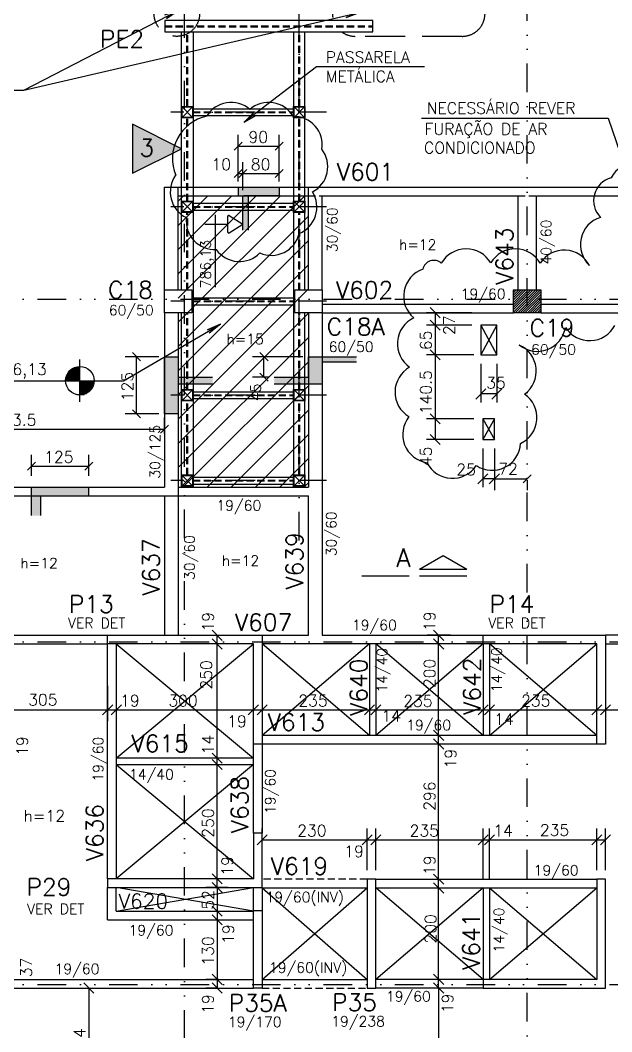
# Model space of a CAD drawing. Extents: x 552728 to 567603, y -747 to 9766.
# Drawn here: x 557606 to 558901, y 4009 to 6223 of the extents above; entities that cross this region are included whole.
import ezdxf

# ---------------------------------------------------------------- set-up
doc = ezdxf.new("R2010")
doc.units = 0
doc.header["$LTSCALE"] = 125
doc.header["$MEASUREMENT"] = 0
for name, pattern in [('DIVIDE', [1.25, 0.5, -0.25, 0, -0.25, 0, -0.25]), ('ESTILO_TQS_0001', [1, 0.7, -0.3]), ('HIDDEN2', [0.1875, 0.125, -0.0625])]:
    doc.linetypes.add(name, pattern=pattern)
doc.layers.get('0').update_dxf_attribs({"linetype": 'CONTINUOUS'})
for name, color, linetype in [('200', 151, 'HIDDEN2'), ('205', 14, 'DIVIDE'), ('210', 11, 'HIDDEN2'), ('211', 240, 'ESTILO_TQS_0001'), ('216', 7, 'CONTINUOUS'), ('219', 240, 'CONTINUOUS'), ('220', 4, 'CONTINUOUS'), ('221', 5, 'CONTINUOUS'), ('226', 10, 'CONTINUOUS'), ('228', 14, 'CONTINUOUS'), ('230', 3, 'CONTINUOUS'), ('231', 5, 'CONTINUOUS'), ('233', 230, 'CONTINUOUS'), ('238', 11, 'CONTINUOUS'), ('241', 5, 'CONTINUOUS'), ('250', 5, 'CONTINUOUS'), ('253', 253, 'CONTINUOUS')]:
    doc.layers.add(name, color=color, linetype=linetype)
doc.styles.get("Standard").update_dxf_attribs({"font": 'ROMANS.SHX'})

# ---------------------------------------------------------------- blocks, each defined once
blk = doc.blocks.new('_H11')
for p, q in [((-8029.164553, 4916.192843), (-7980.602256, 4964.75514)), ((-8029.164553, 4921.496144), (-7985.905557, 4964.75514)), ((-8029.164553, 4926.799445), (-7991.208858, 4964.75514)), ((-8029.164553, 4932.102746), (-7996.512159, 4964.75514)), ((-8029.164553, 4937.406047), (-8001.81546, 4964.75514)), ((-8029.164553, 4942.709347), (-8007.118761, 4964.75514)), ((-8029.164553, 4948.012648), (-8012.422061, 4964.75514)), ((-8029.164553, 4953.315949), (-8017.725362, 4964.75514)), ((-8029.164553, 4958.61925), (-8023.028663, 4964.75514)), ((-8029.164553, 4963.922551), (-8028.331964, 4964.75514)), ((-8025.298955, 4914.75514), (-7975.298955, 4964.75514)), ((-8019.995655, 4914.75514), (-7969.995655, 4964.75514)), ((-8014.692354, 4914.75514), (-7969.164553, 4960.282941)), ((-8009.389053, 4914.75514), (-7969.164553, 4954.97964)), ((-8004.085752, 4914.75514), (-7969.164553, 4949.676339)), ((-7998.782451, 4914.75514), (-7969.164553, 4944.373038)), ((-7993.47915, 4914.75514), (-7969.164553, 4939.069737)), ((-7988.175849, 4914.75514), (-7969.164553, 4933.766436)), ((-7982.872549, 4914.75514), (-7969.164553, 4928.463135)), ((-7977.569248, 4914.75514), (-7969.164553, 4923.159835)), ((-7972.265947, 4914.75514), (-7969.164553, 4917.856534))]:
    blk.add_line(p, q)
blk = doc.blocks.new('_HBDD8AE5693-000')
for p, q in [((1215.429891, 950.264849), (1227.165043, 962)), ((1215.435494, 897.237443), (1280.198052, 962)), ((1215.441097, 844.210037), (1333.23106, 962)), ((1215.446699, 791.182631), (1386.264069, 962)), ((1215.452302, 738.155225), (1439.297077, 962)), ((1215.457905, 685.127819), (1492.330086, 962)), ((1215.463507, 632.100413), (1500.428652, 917.065557)), ((1215.46911, 579.073007), (1500.428652, 864.032549)), ((1215.474713, 526.045601), (1500.428652, 810.99954)), ((1215.480315, 473.018195), (1500.428652, 757.966531)), ((1215.485918, 419.990789), (1500.428652, 704.933523)), ((1215.49152, 366.963383), (1500.428652, 651.900514)), ((1225.561146, 324), (1500.428652, 598.867506)), ((1278.594155, 324), (1500.428652, 545.834497)), ((1331.627163, 324), (1500.428652, 492.801488)), ((1384.660172, 324), (1500.428652, 439.76848)), ((1437.69318, 324), (1500.428652, 386.735471)), ((1490.726189, 324), (1500.428652, 333.702463))]:
    blk.add_line(p, q)

msp = doc.modelspace()

# ---------------------------------------------------------------- linework, layer by layer
at = {"layer": '200'}
for p, q in [((557922.9, 6210.6), (558377.9, 6210.6)), ((557922.9, 6208.6), (558377.9, 6208.6)), ((557970.9, 6034.1), (557970.9, 6197.1)), ((557972.9, 6034.1), (557972.9, 6197.1)), ((558215.9, 6034.1), (558215.9, 6197.1)), ((558217.9, 6034.1), (558217.9, 6197.1)), ((557984.4, 6022.4), (558204.4, 6022.4)), ((557970.9, 5827.1), (557970.9, 6009.1)), ((557972.9, 5827.1), (557972.9, 6009.1)), ((557984.4, 6020.9), (558204.4, 6020.9)), ((558215.9, 5827.1), (558215.9, 6009.1)), ((558217.9, 5827.1), (558217.9, 6009.1)), ((557970.9, 5632.6), (557970.9, 5802.1)), ((557972.9, 5632.6), (557972.9, 5802.1)), ((557984.4, 5815.4), (558204.4, 5815.4)), ((557984.4, 5813.9), (558204.4, 5813.9)), ((558215.9, 5632.6), (558215.9, 5802.1)), ((558217.9, 5632.6), (558217.9, 5802.1)), ((557984.4, 5608.4), (558204.4, 5608.4)), ((557984.4, 5606.9), (558204.4, 5606.9)), ((557970.9, 5414.6), (557970.9, 5582.6)), ((557972.9, 5414.6), (557972.9, 5582.6)), ((558215.9, 5414.6), (558215.9, 5582.6)), ((558217.9, 5414.6), (558217.9, 5582.6)), ((557984.4, 5402.9), (558204.4, 5402.9)), ((557970.9, 5227.6), (557970.9, 5389.6)), ((557972.9, 5227.6), (557972.9, 5389.6)), ((557984.4, 5401.4), (558204.4, 5401.4)), ((558215.9, 5227.6), (558215.9, 5389.6)), ((558217.9, 5227.6), (558217.9, 5389.6)), ((557984.4, 5215.9), (558204.4, 5215.9)), ((557984.4, 5214.4), (558204.4, 5214.4)), ((557970.9, 5200.6), (557970.9, 5202.6)), ((557972.9, 5200.6), (557972.9, 5202.6)), ((558215.9, 5200.6), (558215.9, 5202.6)), ((558217.9, 5200.6), (558217.9, 5202.6))]:
    msp.add_line(p, q, dxfattribs=at)
at = {"layer": '205'}
for p, q in [((557965.9, 2429.5), (557965.9, 9090.6)), ((558216.9, 5084.4), (558216.9, 9090.6)), ((558715.9, 2467), (558715.9, 9090.6)), ((558276.8, 6021.6), (557935.9, 6021.6)), ((558276.8, 5814.6), (557935.9, 5814.6)), ((553263.6, 5612.6), (563295.5, 5612.6)), ((558276.8, 5607.6), (557935.9, 5607.6)), ((558276.8, 5402.1), (557935.9, 5402.1)), ((558276.8, 5215.1), (557935.9, 5215.1)), ((553263.6, 4862.6), (563295.5, 4862.6)), ((553263.6, 4112.6), (562758.7, 4112.6))]:
    msp.add_line(p, q, dxfattribs=at)
at = {"layer": '210'}
for p, q in [((558236.9, 5838.6), (558266.9, 5838.6)), ((558695.9, 5838.6), (558735.9, 5838.6)), ((558365.4, 4342.6), (558135.4, 4342.6)), ((558135.4, 4104.6), (558365.4, 4104.6))]:
    msp.add_line(p, q, dxfattribs=at)
at = {"layer": '211'}
msp.add_line((558573.5, 6187.5), (558339.5, 6187.5), dxfattribs=at)
msp.add_circle((557948.9, 6237.5), 50, dxfattribs=at)
for centre, start, end in [((558339.5, 6237.5), 90, 270), ((558573.5, 6237.5), 270, 90)]:
    msp.add_arc(centre, 50, start, end, dxfattribs=at)
at = {"layer": '216', "linetype": 'Continuous'}
for p, q in [((558074.3, 5938.3), (558092, 5956)), ((558164.3, 5938.3), (558182, 5956)), ((558074.3, 5878.6), (558092, 5896.2)), ((558084.3, 5878.6), (558102, 5896.2)), ((558084.3, 5878.6), (558102, 5896.2)), ((558164.3, 5878.6), (558182, 5896.2)), ((558173.2, 5882.6), (558173.2, 5882.6)), ((558083.2, 5857.6), (558083.2, 5857.6)), ((558083.2, 5857.6), (558083.2, 5857.6)), ((558093.2, 5863.6), (558093.2, 5863.6)), ((558173.2, 5857.6), (558173.2, 5857.6)), ((558093.2, 5838.6), (558093.2, 5838.6)), ((558503.1, 5593.7), (558525.2, 5571.6)), ((558614.5, 5582.6), (558614.5, 5582.6)), ((558503.1, 5566.7), (558525.2, 5544.6)), ((558503.1, 5566.7), (558525.2, 5544.6)), ((558614.3, 5555.6), (558614.3, 5555.6)), ((558614.3, 5555.6), (558614.3, 5555.6)), ((557869.5, 5477.6), (557851.8, 5495.3)), ((558148.5, 5477.6), (558130.8, 5495.3)), ((558503.1, 5501.7), (558525.2, 5479.6)), ((558503.1, 5501.7), (558525.2, 5479.6)), ((558614.3, 5490.6), (558614.3, 5490.6)), ((558614.3, 5490.6), (558614.3, 5490.6)), ((558618.9, 5490.6), (558618.9, 5490.6)), ((558649.3, 5490.6), (558649.3, 5490.6)), ((557921.9, 5486.4), (557921.9, 5486.4)), ((558236.9, 5486.4), (558236.9, 5486.4)), ((558148.5, 5432.6), (558130.8, 5450.3)), ((558162, 5441.4), (558162, 5441.4)), ((558625.4, 5415.9), (558603.3, 5393.8)), ((558660.4, 5415.9), (558638.3, 5393.8)), ((557869.5, 5352.6), (557851.8, 5370.3)), ((557921.9, 5361.4), (557921.9, 5361.4)), ((558503.1, 5361.2), (558525.2, 5339.1)), ((558503.1, 5361.2), (558525.2, 5339.1)), ((557913.1, 5319.1), (557930.8, 5336.8)), ((558547.3, 5350.2), (558547.3, 5350.2)), ((558618.9, 5350.2), (558618.9, 5350.2)), ((558503.1, 5316.2), (558525.2, 5294.1)), ((557921.9, 5293.3), (557921.9, 5293.3)), ((558618.9, 5305.2), (558618.9, 5305.2)), ((558618.9, 5305.2), (558618.9, 5305.2)), ((558643.9, 5305.2), (558643.9, 5305.2)), ((558643.9, 5284.9), (558643.9, 5284.9)), ((557622.2, 5238), (557639.8, 5255.7)), ((557747.2, 5238), (557764.8, 5255.7)), ((558630, 5230.3), (558607.9, 5208.2)), ((558655, 5230.3), (558632.9, 5208.2)), ((558635.1, 5210.4), (558652.8, 5228.1)), ((558707.1, 5210.4), (558724.8, 5228.1)), ((558715.9, 5241.2), (558715.9, 5241.2)), ((557608.8, 5200.6), (557608.8, 5200.6)), ((557631, 5200.6), (557631, 5200.6)), ((557756, 5200.6), (557756, 5200.6)), ((557706.8, 4104.6), (557706.8, 4104.6)), ((557745.3, 4115.7), (557767.4, 4093.6))]:
    msp.add_line(p, q, dxfattribs=at)
at = {"layer": '216'}
for p, q in [((557708.7, 5447.7), (557736.7, 5447.7)), ((557709.8, 5449.6), (557736.7, 5449.6)), ((557711, 5451.6), (557736.7, 5451.6)), ((557712.5, 5453.6), (557736.7, 5453.6)), ((557714.3, 5455.6), (557736.7, 5455.6)), ((557716.4, 5457.6), (557736.7, 5457.6)), ((557719, 5459.6), (557736.7, 5459.6)), ((557722.3, 5461.5), (557736.7, 5461.5)), ((557727.1, 5463.5), (557736.7, 5463.5)), ((557736.7, 5402.5), (557736.7, 5465)), ((557705.4, 5435.8), (557736.7, 5435.8)), ((557705.4, 5433.8), (557767.9, 5433.8)), ((557705.7, 5437.8), (557736.7, 5437.8)), ((557706, 5439.7), (557736.7, 5439.7)), ((557706.5, 5441.7), (557736.7, 5441.7)), ((557707, 5443.7), (557736.7, 5443.7)), ((557707.8, 5445.7), (557736.7, 5445.7)), ((557736.7, 5431.8), (557767.9, 5431.8)), ((557736.7, 5429.8), (557767.7, 5429.8)), ((557736.7, 5427.8), (557767.4, 5427.8)), ((557736.7, 5425.9), (557766.9, 5425.9)), ((557736.7, 5423.9), (557766.3, 5423.9)), ((557736.7, 5421.9), (557765.6, 5421.9)), ((557736.7, 5419.9), (557764.7, 5419.9)), ((557736.7, 5417.9), (557763.6, 5417.9)), ((557736.7, 5416), (557762.3, 5416)), ((557736.7, 5414), (557760.8, 5414)), ((557736.7, 5412), (557759.1, 5412)), ((557736.7, 5410), (557756.9, 5410)), ((557736.7, 5408), (557754.4, 5408)), ((557736.7, 5406), (557751.1, 5406)), ((557736.7, 5404), (557746.3, 5404)), ((558048.3, 4865.6), (558026.2, 4887.7)), ((558048.3, 4865.6), (558026.2, 4887.7)), ((558533, 4865.6), (558510.9, 4887.7)), ((558533, 4865.6), (558510.9, 4887.7)), ((558533, 4865.6), (558510.9, 4887.7)), ((558533, 4865.6), (558510.9, 4887.7)), ((558048.3, 4846.6), (558026.2, 4868.7)), ((558048.3, 4846.6), (558026.2, 4868.7)), ((558533, 4846.6), (558510.9, 4868.7)), ((558533, 4846.6), (558510.9, 4868.7)), ((557786.4, 4702.4), (557808.5, 4724.5)), ((557786.4, 4702.4), (557808.5, 4724.5)), ((557786.4, 4702.4), (557808.5, 4724.5)), ((557805.4, 4702.4), (557827.5, 4724.5)), ((557805.4, 4702.4), (557827.5, 4724.5)), ((558105.4, 4702.4), (558127.5, 4724.5)), ((558105.4, 4702.4), (558127.5, 4724.5)), ((558124.4, 4702.4), (558146.5, 4724.5)), ((558124.4, 4702.4), (558146.5, 4724.5)), ((558359.4, 4702.4), (558381.5, 4724.5)), ((558359.4, 4702.4), (558381.5, 4724.5)), ((558373.4, 4702.4), (558395.5, 4724.5)), ((558373.4, 4702.4), (558395.5, 4724.5)), ((558608.4, 4702.4), (558630.5, 4724.5)), ((558608.4, 4702.4), (558630.5, 4724.5)), ((558622.4, 4702.4), (558644.5, 4724.5)), ((558622.4, 4702.4), (558644.5, 4724.5)), ((558857.4, 4702.4), (558879.5, 4724.5)), ((558857.4, 4702.4), (558879.5, 4724.5)), ((558876.4, 4702.4), (558898.5, 4724.5)), ((558876.4, 4702.4), (558898.5, 4724.5)), ((558876.4, 4702.4), (558898.5, 4724.5)), ((558533, 4646.6), (558510.9, 4668.7)), ((558533, 4646.6), (558510.9, 4668.7)), ((558533, 4627.6), (558510.9, 4649.7)), ((558533, 4627.6), (558510.9, 4649.7)), ((558048.3, 4596.6), (558026.2, 4618.7)), ((558048.3, 4596.6), (558026.2, 4618.7)), ((558048.3, 4582.6), (558026.2, 4604.7)), ((558048.3, 4582.6), (558026.2, 4604.7)), ((558124.4, 4418), (558146.5, 4440)), ((558354.4, 4418), (558376.5, 4440)), ((558354.4, 4418), (558376.5, 4440)), ((558373.4, 4418), (558395.5, 4440)), ((558373.4, 4418), (558395.5, 4440)), ((558608.4, 4418), (558630.5, 4440)), ((558608.4, 4418), (558630.5, 4440)), ((558622.4, 4418), (558644.5, 4440)), ((558622.4, 4418), (558644.5, 4440)), ((558857.4, 4418), (558879.5, 4440)), ((558857.4, 4418), (558879.5, 4440)), ((558876.4, 4418), (558898.5, 4440)), ((558048.3, 4332.6), (558026.2, 4354.7)), ((558048.3, 4332.6), (558026.2, 4354.7)), ((558533, 4331.6), (558510.9, 4353.7)), ((558533, 4331.6), (558510.9, 4353.7)), ((558026.2, 4335.7), (558048.3, 4313.6)), ((558533, 4312.6), (558510.9, 4334.7)), ((558533, 4312.6), (558510.9, 4334.7)), ((558026.2, 4283.7), (558048.3, 4261.6)), ((558026.2, 4283.7), (558048.3, 4261.6)), ((558026.2, 4264.7), (558048.3, 4242.6)), ((558026.2, 4264.7), (558048.3, 4242.6)), ((558026.2, 4134.7), (558048.3, 4112.6)), ((558026.2, 4134.7), (558048.3, 4112.6)), ((558026.2, 4134.7), (558048.3, 4112.6)), ((558533, 4112.6), (558510.9, 4134.7)), ((558533, 4112.6), (558510.9, 4134.7)), ((558026.2, 4115.7), (558048.3, 4093.6)), ((558533, 4093.6), (558510.9, 4115.7)), ((558533, 4093.6), (558510.9, 4115.7)), ((558510.9, 4115.7), (558533, 4093.6)), ((558510.9, 4115.7), (558533, 4093.6))]:
    msp.add_line(p, q, dxfattribs=at)
msp.add_circle((557736.7, 5433.8), 31.2, dxfattribs=at)
at = {"layer": '219', "linetype": 'Continuous'}
for centre, radius, start, end in [((558067.7, 5980.4), 62.5, 49.0193, 149.0193), ((558149.8, 5980.5), 62.5, 31.0994, 131.0994), ((558034.4, 5919.6), 95.1, 102.2514, 202.2514), ((558204.5, 5950.2), 62.5, 351.0797, 91.0797), ((558216.8, 5902.3), 62.5, 297.7093, 37.7093), ((557997, 5847), 62.5, 144.2759, 244.2759), ((558193, 5813.6), 62.5, 292.2806, 32.2806), ((558032, 5783.3), 62.5, 173.1318, 273.1318), ((558156, 5770.7), 62.5, 246.236, 346.236), ((558086.2, 5757.2), 62.5, 215.5668, 315.5668)]:
    msp.add_arc(centre, radius, start, end, dxfattribs=at)
at = {"layer": '220'}
for p, q in [((558083.2, 5857.6), (558083.2, 5838.6)), ((558093.2, 5763.6), (558093.2, 5838.6)), ((558105.4, 5838.6), (558095.4, 5838.6))]:
    msp.add_line(p, q, dxfattribs=at)
for points in [[(557959.4, 5941.5), (557852.2, 5995), (557852.2, 5888), (557959.4, 5941.5)], [(558083.2, 5857.6), (558173.2, 5857.6), (558173.2, 5838.6), (558105.2, 5838.6), (558105.2, 5763.6)], [(557921.9, 5632.6), (557981.9, 5632.6), (557981.9, 5582.6), (557921.9, 5582.6), (557921.9, 5632.6)], [(557921.9, 5632.6), (557981.9, 5632.6), (557981.9, 5582.6), (557921.9, 5582.6), (557921.9, 5632.6)], [(558206.9, 5632.6), (558266.9, 5632.6), (558266.9, 5582.6), (558206.9, 5582.6), (558206.9, 5632.6)], [(558206.9, 5632.6), (558266.9, 5632.6), (558266.9, 5582.6), (558206.9, 5582.6), (558206.9, 5632.6)], [(558685.9, 5632.6), (558745.9, 5632.6), (558745.9, 5582.6), (558685.9, 5582.6), (558685.9, 5632.6)], [(557921.9, 5486.4), (557951.9, 5486.4), (557951.9, 5441.4), (558027.1, 5441.4)], [(558027.1, 5426.4), (557951.9, 5426.4), (557951.9, 5361.4), (557921.9, 5361.4), (557921.9, 5474.4), (557921.9, 5486.4)], [(558162, 5441.4), (558236.9, 5441.4), (558236.9, 5486.4), (558342, 5486.4)], [(558342, 5474.4), (558267, 5474.4), (558267, 5426.4), (558162, 5426.4)], [(557631, 5138.5), (557631, 5200.6), (557723, 5200.6), (557756, 5200.6)], [(557651, 5138.5), (557651, 5181.6), (557756, 5181.6), (557756, 5200.6)], [(558135.4, 4876.6), (558135.4, 4638.6), (558116.4, 4638.6), (558116.4, 4857.6), (557797.4, 4857.6), (557797.4, 4876.6), (558135.4, 4876.6)], [(558887.4, 4876.6), (558887.4, 4638.6), (558868.4, 4638.6), (558868.4, 4857.6), (558619.4, 4857.6), (558619.4, 4876.6), (558887.4, 4876.6)], [(558116.4, 4443.6), (558116.4, 4343.6), (557797.4, 4343.6), (557797.4, 4324.6), (558135.4, 4324.6), (558135.4, 4443.6), (558116.4, 4443.6)], [(558365.4, 4342.6), (558365.4, 4104.6), (558384.4, 4104.6), (558384.4, 4342.6), (558365.4, 4342.6)], [(558887.4, 4104.6), (558887.4, 4342.6), (558868.4, 4342.6), (558868.4, 4123.6), (558619.4, 4123.6), (558619.4, 4104.6), (558887.4, 4104.6)], [(558135.4, 4104.6), (558116.4, 4104.6), (558116.4, 4274.6), (558135.4, 4274.6), (558135.4, 4104.6)]]:
    msp.add_lwpolyline(points, dxfattribs=at)
at = {"layer": '221'}
msp.add_line((557921.9, 5516.4), (557921.9, 5426.4), dxfattribs=at)
at = {"layer": '226'}
for p, q in [((558479.8, 5021.1), (558531.7, 5051.1)), ((558531.7, 5051.1), (558583.7, 5021.1)), ((558479.8, 5021.1), (558583.7, 5021.1))]:
    msp.add_line(p, q, dxfattribs=at)
at = {"layer": '228'}
for p, q in [((558353.7, 5006.8), (558457.6, 5006.8)), ((558479.8, 5006.8), (558583.7, 5006.8))]:
    msp.add_line(p, q, dxfattribs=at)
at = {"layer": '230'}
for p, q in [((558033.4, 5638.6), (558033.4, 5796.8)), ((558060.2, 5776.3), (558060.2, 5793.7)), ((558063.2, 5795.3), (558093.2, 5776.3)), ((558010.2, 5776.3), (558060.2, 5776.3)), ((558060.2, 5758.9), (558060.2, 5776.3)), ((558063.2, 5757.3), (558093.2, 5776.3))]:
    msp.add_line(p, q, dxfattribs=at)
for centre, start, end in [((558062.2, 5793.7), 57.623, 180), ((558062.2, 5758.9), 180, 302.3723)]:
    msp.add_arc(centre, 1.91, start, end, dxfattribs=at)
at = {"layer": '231'}
for p, q in [((557922.9, 6222.1), (557922.9, 6197.1)), ((558377.9, 6222.1), (557922.9, 6222.1)), ((558377.9, 6197.1), (558377.9, 6222.1)), ((557922.9, 6197.1), (558377.9, 6197.1)), ((557959.4, 5632.6), (557959.4, 6197.1)), ((557984.4, 6197.1), (557984.4, 5227.6)), ((558204.4, 6197.1), (558204.4, 5227.6)), ((558229.4, 5632.6), (558229.4, 6197.1)), ((557960.4, 6010.1), (557983.4, 6033.1)), ((557960.4, 6033.1), (557983.4, 6010.1)), ((557984.4, 6029.1), (558204.4, 6029.1)), ((558205.4, 6033.1), (558228.4, 6010.1)), ((558205.4, 6010.1), (558228.4, 6033.1)), ((557984.4, 6014.1), (558204.4, 6014.1)), ((557960.4, 5803.1), (557983.4, 5826.1)), ((557960.4, 5826.1), (557983.4, 5803.1)), ((558205.4, 5826.1), (558228.4, 5803.1)), ((558205.4, 5803.1), (558228.4, 5826.1)), ((557984.4, 5615.1), (558204.4, 5615.1)), ((557959.4, 5227.6), (557959.4, 5582.6)), ((557984.4, 5600.1), (558204.4, 5600.1)), ((558229.4, 5227.6), (558229.4, 5582.6)), ((557960.4, 5390.6), (557983.4, 5413.6)), ((557960.4, 5413.6), (557983.4, 5390.6)), ((558205.4, 5413.6), (558228.4, 5390.6)), ((558205.4, 5390.6), (558228.4, 5413.6)), ((557960.4, 5203.6), (557983.4, 5226.6)), ((557960.4, 5226.6), (557983.4, 5203.6)), ((558205.4, 5226.6), (558228.4, 5203.6)), ((558205.4, 5203.6), (558228.4, 5226.6)), ((557984.4, 5222.6), (558204.4, 5222.6)), ((557984.4, 5207.6), (558204.4, 5207.6))]:
    msp.add_line(p, q, dxfattribs=at)
at = {"layer": '238'}
for p, q in [((557921.9, 5632.6), (557921.9, 5857.6)), ((557921.9, 5857.6), (560069.4, 5857.6)), ((557951.9, 5632.6), (557951.9, 5857.6)), ((558236.9, 5632.6), (558236.9, 5857.6)), ((557951.9, 5838.6), (558236.9, 5838.6)), ((558266.9, 5632.6), (558266.9, 5838.6)), ((558266.9, 5838.6), (558695.9, 5838.6)), ((558695.9, 5632.6), (558695.9, 5838.6)), ((558735.9, 5632.6), (558735.9, 5838.6)), ((558735.9, 5838.6), (559445.9, 5838.6)), ((557984.4, 5822.1), (558204.4, 5822.1)), ((557984.4, 5807.1), (558204.4, 5807.1)), ((558266.9, 5601.6), (558685.8, 5601.6)), ((558746, 5601.6), (559435.9, 5601.6)), ((557921.9, 5582.6), (557921.9, 5200.6)), ((557951.9, 5582.6), (557951.9, 4876.6)), ((558236.9, 5582.6), (558236.9, 5200.6)), ((558266.9, 5582.6), (558266.9, 5200.6)), ((558266.9, 5582.6), (558685.8, 5582.6)), ((558746, 5582.6), (559435.9, 5582.6)), ((557984.4, 5409.6), (558204.4, 5409.6)), ((557984.4, 5394.6), (558204.4, 5394.6)), ((556692.4, 5200.6), (557921.9, 5200.6)), ((556711.4, 5181.6), (558236.9, 5181.6)), ((557921.9, 5181.6), (557921.9, 4876.6)), ((557951.9, 5200.6), (558236.9, 5200.6)), ((558266.9, 5200.6), (558266.9, 4876.6)), ((557269.4, 4876.6), (557797.4, 4876.6)), ((558266.9, 4876.6), (558619.4, 4876.6)), ((559445.9, 4876.6), (558887.4, 4876.6)), ((557492.4, 4857.6), (557797.4, 4857.6)), ((557797.4, 4343.6), (557797.4, 4857.6)), ((557816.4, 4857.6), (557816.4, 4343.6)), ((558619.4, 4857.6), (558135.4, 4857.6)), ((558370.4, 4857.6), (558370.4, 4657.6)), ((558384.4, 4857.6), (558384.4, 4657.6)), ((558619.4, 4857.6), (558619.4, 4657.6)), ((558633.4, 4857.6), (558633.4, 4657.6)), ((558887.4, 4857.6), (559445.9, 4857.6)), ((558868.4, 4657.6), (558135.4, 4657.6)), ((558116.4, 4443.6), (558116.4, 4638.6)), ((558135.4, 4638.6), (558135.4, 4443.6)), ((558868.4, 4638.6), (558135.4, 4638.6)), ((558116.4, 4607.6), (557816.4, 4607.6)), ((557816.4, 4593.6), (558116.4, 4593.6)), ((558384.4, 4342.6), (558868.4, 4342.6)), ((557797.4, 4253.6), (557797.4, 4324.6)), ((557816.4, 4272.6), (557816.4, 4324.6)), ((558116.4, 4272.6), (558116.4, 4324.6)), ((558135.4, 4324.6), (558135.4, 4274.6)), ((558135.4, 4323.6), (558365.4, 4323.6)), ((558384.4, 4323.6), (558868.4, 4323.6)), ((558619.4, 4323.6), (558619.4, 4123.6)), ((558633.4, 4323.6), (558633.4, 4123.6)), ((557797.4, 4253.6), (558116.4, 4253.6)), ((557816.4, 4272.6), (558116.4, 4272.6)), ((557492.4, 4123.6), (558116.4, 4123.6)), ((558135.4, 4123.6), (558365.4, 4123.6)), ((558619.4, 4123.6), (558384.4, 4123.6)), ((557293.4, 4104.6), (558116.4, 4104.6)), ((558619.4, 4104.6), (558384.4, 4104.6))]:
    msp.add_line(p, q, dxfattribs=at)
for points in [[(558614.3, 5555.6), (558614.3, 5490.6), (558649.3, 5490.6), (558649.3, 5555.6), (558614.3, 5555.6)], [(558618.9, 5350.2), (558618.9, 5305.2), (558643.9, 5305.2), (558643.9, 5350.2), (558618.9, 5350.2)], [(558135.4, 4876.6), (558236.9, 4876.6), (558236.9, 5181.6)]]:
    msp.add_lwpolyline(points, dxfattribs=at)
at = {"layer": '238', "linetype": 'Continuous'}
for centre, radius, start, end in [((558954.9, 5849), 62.5, 32.3373, 152.3373), ((558913, 5827.9), 51.9, 104.8206, 224.8206), ((558894.8, 5731.7), 62.5, 107.3144, 227.3144), ((558582.1, 5660), 62.5, 30.3026, 150.3026), ((558690, 5659.9), 62.5, 29.6653, 149.6653), ((558796.9, 5657.1), 62.5, 27.2719, 147.2719), ((558511.2, 5672.7), 24.6, 47.9917, 167.9917), ((558508, 5618.9), 62.5, 109.4629, 229.4629), ((558494.1, 5514.9), 62.5, 115.3111, 235.3111), ((558737.9, 5560.5), 62.5, 230.9063, 350.9063), ((558852.5, 5584), 62.5, 212.2669, 332.2669), ((558673.2, 5454.8), 62.5, 306.1833, 66.1833), ((558489, 5408.9), 62.5, 119.1961, 239.1961), ((558674.7, 5352.9), 62.5, 295.4066, 55.4066), ((558505.8, 5316.2), 62.5, 141.3752, 261.3752), ((558639.1, 5300.4), 62.5, 236.4069, 356.4069), ((558552.2, 5282.6), 62.5, 206.7756, 326.7756)]:
    msp.add_arc(centre, radius, start, end, dxfattribs=at)
at = {"layer": '241'}
for points in [[(557959.4, 6034.1), (557984.4, 6034.1), (557984.4, 6009.1), (557959.4, 6009.1), (557959.4, 6034.1)], [(557960.4, 6033.1), (557983.4, 6033.1), (557983.4, 6010.1), (557960.4, 6010.1), (557960.4, 6033.1)], [(558204.4, 6034.1), (558229.4, 6034.1), (558229.4, 6009.1), (558204.4, 6009.1), (558204.4, 6034.1)], [(558205.4, 6033.1), (558228.4, 6033.1), (558228.4, 6010.1), (558205.4, 6010.1), (558205.4, 6033.1)], [(557959.4, 5827.1), (557984.4, 5827.1), (557984.4, 5802.1), (557959.4, 5802.1), (557959.4, 5827.1)], [(557960.4, 5826.1), (557983.4, 5826.1), (557983.4, 5803.1), (557960.4, 5803.1), (557960.4, 5826.1)], [(558204.4, 5827.1), (558229.4, 5827.1), (558229.4, 5802.1), (558204.4, 5802.1), (558204.4, 5827.1)], [(558205.4, 5826.1), (558228.4, 5826.1), (558228.4, 5803.1), (558205.4, 5803.1), (558205.4, 5826.1)], [(557959.4, 5414.6), (557984.4, 5414.6), (557984.4, 5389.6), (557959.4, 5389.6), (557959.4, 5414.6)], [(557960.4, 5413.6), (557983.4, 5413.6), (557983.4, 5390.6), (557960.4, 5390.6), (557960.4, 5413.6)], [(558204.4, 5414.6), (558229.4, 5414.6), (558229.4, 5389.6), (558204.4, 5389.6), (558204.4, 5414.6)], [(558205.4, 5413.6), (558228.4, 5413.6), (558228.4, 5390.6), (558205.4, 5390.6), (558205.4, 5413.6)], [(557959.4, 5227.6), (557984.4, 5227.6), (557984.4, 5202.6), (557959.4, 5202.6), (557959.4, 5227.6)], [(557960.4, 5226.6), (557983.4, 5226.6), (557983.4, 5203.6), (557960.4, 5203.6), (557960.4, 5226.6)], [(558204.4, 5227.6), (558229.4, 5227.6), (558229.4, 5202.6), (558204.4, 5202.6), (558204.4, 5227.6)], [(558205.4, 5226.6), (558228.4, 5226.6), (558228.4, 5203.6), (558205.4, 5203.6), (558205.4, 5226.6)]]:
    msp.add_lwpolyline(points, dxfattribs=at)
at = {"layer": '250', "linetype": 'Continuous'}
for p, q in [((558083.2, 5870.1), (558083.2, 5972.2)), ((558173.2, 5870.1), (558173.2, 5972.2)), ((558083.2, 5947.2), (558173.2, 5947.2)), ((558083.2, 5870.1), (558083.2, 5912.4)), ((558093.2, 5851.1), (558093.2, 5912.4)), ((558093.2, 5876.1), (558093.2, 5912.4)), ((558173.2, 5895.1), (558173.2, 5912.4)), ((558083.2, 5887.4), (558093.2, 5887.4)), ((558093.2, 5887.4), (558173.2, 5887.4)), ((558594.5, 5582.6), (558495.4, 5582.6)), ((558514.1, 5582.6), (558514.1, 5555.6)), ((558594.3, 5555.6), (558495.4, 5555.6)), ((558594.3, 5555.6), (558495.4, 5555.6)), ((558514.1, 5555.6), (558514.1, 5490.6)), ((558594.3, 5490.6), (558495.4, 5490.6)), ((558598.9, 5490.6), (558495.4, 5490.6)), ((558514.1, 5490.6), (558514.1, 5350.2)), ((557909.4, 5486.4), (557835.7, 5486.4)), ((557860.7, 5361.4), (557860.7, 5486.4)), ((558224.4, 5486.4), (558114.7, 5486.4)), ((558139.7, 5441.4), (558139.7, 5486.4)), ((558614.3, 5470.6), (558614.3, 5386.1)), ((558649.3, 5470.6), (558649.3, 5386.1)), ((558149.5, 5441.4), (558114.7, 5441.4)), ((558649.3, 5404.8), (558614.3, 5404.8)), ((557909.4, 5361.4), (557835.7, 5361.4)), ((557921.9, 5318.3), (557921.9, 5353)), ((558598.9, 5350.2), (558495.4, 5350.2)), ((558527.3, 5350.2), (558495.4, 5350.2)), ((558514.1, 5350.2), (558514.1, 5305.2)), ((557288.4, 5328), (557921.9, 5328)), ((558598.9, 5305.2), (558495.4, 5305.2)), ((557631, 5225.6), (557631, 5271.9)), ((557756, 5225.6), (557756, 5271.9)), ((558618.9, 5285.2), (558618.9, 5200.5)), ((558643.9, 5285.2), (558643.9, 5200.5)), ((558643.9, 5259.9), (558643.9, 5194.3)), ((557631, 5246.9), (557756, 5246.9)), ((558643.9, 5219.3), (558618.9, 5219.3)), ((558643.9, 5219.3), (558715.9, 5219.3)), ((558715.9, 5216.2), (558715.9, 5194.3)), ((557726.8, 4104.6), (557775.1, 4104.6)), ((557756.3, 4104.6), (557756.3, 3870.6))]:
    msp.add_line(p, q, dxfattribs=at)
at = {"layer": '250'}
for p, q in [((558649.3, 5555.6), (558614.3, 5490.6)), ((558614.3, 5555.6), (558649.3, 5490.6)), ((557736.7, 5387.5), (557736.7, 5480)), ((557547.9, 5433.8), (557782.9, 5433.8)), ((558643.9, 5350.2), (558618.9, 5305.2)), ((558618.9, 5350.2), (558643.9, 5305.2)), ((558037.2, 4857.6), (558037.2, 4876.6)), ((558547.8, 4876.6), (558497, 4876.6)), ((558543, 4876.6), (558497, 4876.6)), ((558522, 4857.6), (558522, 4877.6)), ((557816.4, 4607.6), (558116.4, 4857.6)), ((557816.4, 4857.6), (558116.4, 4607.6)), ((558037.2, 4607.6), (558037.2, 4857.6)), ((558370.4, 4657.6), (558135.4, 4857.6)), ((558370.4, 4857.6), (558135.4, 4657.6)), ((558619.4, 4657.6), (558384.4, 4857.6)), ((558619.4, 4857.6), (558384.4, 4657.6)), ((558522, 4657.6), (558522, 4857.6)), ((558868.4, 4657.6), (558633.4, 4857.6)), ((558633.4, 4657.6), (558868.4, 4857.6)), ((557797.4, 4765.9), (557797.4, 4688.5)), ((558887.4, 4778.2), (558887.4, 4688.5)), ((557492.4, 4713.5), (557797.4, 4713.5)), ((557797.4, 4713.5), (557816.4, 4713.5)), ((557816.4, 4713.5), (558116.4, 4713.5)), ((558116.4, 4713.5), (558135.4, 4713.5)), ((558135.4, 4713.5), (558370.4, 4713.5)), ((558370.4, 4713.5), (558384.4, 4713.5)), ((558384.4, 4713.5), (558619.4, 4713.5)), ((558619.4, 4713.5), (558633.4, 4713.5)), ((558633.4, 4713.5), (558868.4, 4713.5)), ((558868.4, 4713.5), (558887.4, 4713.5)), ((558872.4, 4713.5), (559445.9, 4713.5)), ((558522, 4638.6), (558522, 4657.6)), ((558522, 4343.6), (558522, 4638.6)), ((558037.2, 4593.6), (558037.2, 4607.6)), ((558116.4, 4593.6), (557816.4, 4343.6)), ((557816.4, 4593.6), (558116.4, 4343.6)), ((558037.2, 4343.6), (558037.2, 4593.6)), ((558135.4, 4441), (558135.4, 4454)), ((558365.4, 4362.6), (558365.4, 4454)), ((558384.4, 4362.6), (558384.4, 4454)), ((558619.4, 4343.6), (558619.4, 4454)), ((558633.4, 4343.6), (558633.4, 4454)), ((558868.4, 4362.6), (558868.4, 4454)), ((558887.4, 4362.6), (558887.4, 4454)), ((558135.4, 4429), (558365.4, 4429)), ((558365.4, 4429), (558384.4, 4429)), ((558384.4, 4429), (558619.4, 4429)), ((558619.4, 4429), (558633.4, 4429)), ((558633.4, 4429), (558868.4, 4429)), ((558868.4, 4429), (558887.4, 4429)), ((558037.2, 4324.6), (558037.2, 4343.6)), ((558522, 4323.6), (558522, 4343.6)), ((558116.4, 4272.6), (557816.4, 4324.6)), ((557816.4, 4272.6), (558116.4, 4324.6)), ((558061.2, 4324.6), (558012.2, 4324.6)), ((558037.2, 4324.6), (558037.2, 4272.6)), ((558135.4, 4323.6), (558365.4, 4123.6)), ((558135.4, 4123.6), (558365.4, 4323.6)), ((558619.4, 4123.6), (558384.4, 4323.6)), ((558619.4, 4323.6), (558384.4, 4123.6)), ((558522, 4123.6), (558522, 4323.6)), ((558633.4, 4123.6), (558868.4, 4323.6)), ((558633.4, 4323.6), (558868.4, 4123.6)), ((558036.3, 4272.6), (558062.2, 4272.6)), ((558037.2, 4272.6), (558037.2, 4253.6)), ((558037.2, 4253.6), (558037.2, 4123.6)), ((558052, 4253.6), (558062.2, 4253.6)), ((558040.2, 4123.6), (558012.2, 4123.6)), ((558039, 4123.6), (558012.2, 4123.6)), ((558037.2, 4123.6), (558037.2, 4104.6)), ((558522, 4103.6), (558522, 4123.6)), ((557313.4, 4104.6), (557612.5, 4104.6)), ((558035.5, 4104.6), (558012.2, 4104.6)), ((558557.8, 4104.6), (558497, 4104.6)), ((558566.1, 4104.6), (558497, 4104.6)), ((558522, 4104.6), (558522, 3126.6))]:
    msp.add_line(p, q, dxfattribs=at)
for points in [[(557295.8, 6069.7), (557613.8, 6069.7), (557951.6, 6244.4), (557926, 6226.6), (557951.6, 6244.4), (557922.2, 6233.8)], [(557613.8, 6069.7), (558348.5, 6239.8), (558319.3, 6228.8), (558348.5, 6239.8), (558317.4, 6236.8)], [(558490.8, 6120.9), (558254.7, 6120.9), (558096.1, 5999.6), (558118.3, 6021.7), (558096.1, 5999.6), (558123.2, 6015.2)], [(557782.8, 5433.8), (557831.9, 5433.8), (558044.6, 5557.3), (558015.7, 5545.2), (558044.6, 5557.3), (558019.8, 5538.2)]]:
    msp.add_lwpolyline(points, dxfattribs=at)
at = {"layer": '250', "linetype": 'Continuous'}
msp.add_lwpolyline([(558484.3, 6008.2), (558892.8, 6008.2), (558972.3, 5776.5), (558961.2, 5798.9), (558972.3, 5776.5), (558967.4, 5801)], dxfattribs=at)
at = {"layer": '253'}
for points in [[(557852.2, 5995), (557852.2, 5888), (557959.4, 5941.5)], [(557852.2, 5995), (557959.4, 5941.5), (557852.2, 5995)], [(558173.2, 5857.6), (558093.2, 5838.6), (558083.2, 5838.6)], [(558173.2, 5857.6), (558083.2, 5838.6), (558083.2, 5857.6)], [(558173.2, 5857.6), (558105.2, 5838.6), (558093.2, 5838.6)], [(558173.2, 5857.6), (558116, 5838.6), (558105.2, 5838.6)], [(558173.2, 5857.6), (558173.2, 5838.6), (558116, 5838.6)], [(558093.2, 5763.6), (558093.2, 5838.6), (558105.2, 5838.6)], [(558093.2, 5763.6), (558105.2, 5838.6), (558105.2, 5763.6)], [(557951.9, 5441.4), (557921.9, 5361.4), (557951.9, 5486.4)], [(557921.9, 5361.4), (557921.9, 5474.4), (557951.9, 5486.4)], [(557951.9, 5486.4), (557921.9, 5474.4), (557921.9, 5486.4)], [(557951.9, 5486.4), (557921.9, 5486.4), (557921.9, 5486.4)], [(558267, 5474.4), (558342, 5486.4), (558236.9, 5486.4)], [(558267, 5474.4), (558236.9, 5486.4), (558236.9, 5441.4)], [(558267, 5474.4), (558236.9, 5441.4), (558267, 5426.4)], [(558267, 5474.4), (558342, 5474.4), (558342, 5486.4)], [(557951.9, 5361.4), (557921.9, 5361.4), (557951.9, 5441.4)], [(557951.9, 5426.4), (557951.9, 5361.4), (557951.9, 5441.4)], [(557951.9, 5441.4), (558027.1, 5441.4), (557951.9, 5426.4)], [(558027.1, 5441.4), (558027.1, 5426.4), (557951.9, 5426.4)], [(558162, 5441.4), (558162, 5426.4), (558267, 5426.4)], [(558162, 5441.4), (558267, 5426.4), (558236.9, 5441.4)], [(557723, 5200.6), (557631, 5200.6), (557651, 5181.6)], [(557651, 5181.6), (557631, 5200.6), (557631, 5138.5)], [(557651, 5181.6), (557631, 5138.5), (557631, 5138.5)], [(557651, 5181.6), (557631, 5138.5), (557651, 5138.5)], [(557723, 5200.6), (557651, 5181.6), (557756, 5181.6)], [(557723, 5200.6), (557756, 5181.6), (557756, 5200.6)], [(557723, 5200.6), (557756, 5200.6), (557723, 5200.6)]]:
    msp.add_solid(points, dxfattribs=at)

# ---------------------------------------------------------------- block references
at = {"layer": '221'}
msp.add_blockref('_HBDD8AE5693-000', (556736.4, 4876.6), dxfattribs=at)
at = {"layer": '250'}
msp.add_blockref('_H11', (566715, 667.9), dxfattribs=at)

# ---------------------------------------------------------------- texts
msp.add_text('786,13', height=22.5, rotation=90).set_placement((558023, 5635.9))
at = {"layer": '216'}
for s, height, p in [('PASSARELA', 25, (558274.8, 6129.4)), ('METÁLICA', 25, (558274.8, 6087.4)), ('NECESSÁRIO REVER', 25, (558495.9, 6018)), ('FURAÇÃO DE AR', 25, (558491.4, 5972.3)), ('CONDICIONADO', 25, (558489.9, 5931.3)), ('h=12', 22.5, (558435.1, 5720.4)), ('19/60', 22.5, (558570.1, 5612.5)), ('60/50', 22.5, (557800, 5577)), ('h=15', 22.5, (558057.5, 5513.6)), ('60/50', 22.5, (558281.3, 5496.8)), ('60/50', 22.5, (558724.4, 5490.9)), ('786,13', 25, (557546.3, 5446.4)), ('19/60', 22.5, (558035.5, 5149.6)), ('h=12', 22.5, (558047.2, 5029)), ('h=12', 22.5, (557606.4, 5023.3)), ('VER DET', 22.5, (557710.7, 4892.1)), ('19/60', 22.5, (558332.1, 4887.7)), ('VER DET', 22.5, (558630.7, 4892.1)), ('305', 25, (557623.6, 4722.9)), ('19', 25, (557824.8, 4721)), ('300', 25, (557930.4, 4721)), ('235', 25, (558214.9, 4721)), ('235', 25, (558444.5, 4720.4)), ('235', 25, (558702.4, 4721)), ('19', 25, (558059.2, 4675.9)), ('14', 25, (558396.7, 4687.7)), ('19/60', 22.5, (558450.9, 4669)), ('14', 25, (558643.7, 4680.5)), ('14/40', 22.5, (557844, 4561)), ('h=12', 25, (557613.4, 4468.8)), ('230', 25, (558212.4, 4436.5)), ('235', 25, (558458.4, 4436.5)), ('14', 25, (558641.8, 4436.5)), ('235', 25, (558743.5, 4437.7)), ('19', 25, (558315.4, 4391.2)), ('19/60', 22.5, (558730, 4351)), ('19/60(INV)', 22.5, (558143.1, 4292.4)), ('VER DET', 22.5, (557621.3, 4266.4)), ('19/60', 22.5, (557843.2, 4219.7)), ('19/60(INV)', 22.5, (558150.5, 4138.1)), ('19/60', 22.5, (557681.2, 4135.2)), ('19/60', 22.5, (558406.5, 4075.2)), ('19/170', 22.5, (558060.6, 4019.2)), ('19/238', 22.5, (558286.8, 4020.5))]:
    msp.add_text(s, height=height, dxfattribs=at).set_placement(p)
at = {"layer": '216', "linetype": 'Continuous'}
for s, p in [('90', (558105.7, 5954.7)), ('10', (558024.8, 5894.9)), ('80', (558110.7, 5894.9)), ('35', (558626.1, 5416.7)), ('633.5', (557545.2, 5335.5)), ('125', (557658.5, 5254.4)), ('25', (558560.6, 5226.8)), ('72', (558652.6, 5228.4))]:
    msp.add_text(s, height=25, dxfattribs=at).set_placement(p)
at = {"layer": '216'}
for s, height, p in [('30/60', 22.5, (558300.3, 5714.9)), ('40/60', 22.5, (558768.5, 5688.1)), ('30/125', 22.5, (557912.4, 5219.4)), ('30/60', 22.5, (558298.3, 5049.5)), ('30/60', 22.5, (557987.9, 4997.5)), ('19', 25, (558029.7, 4884.9)), ('19', 25, (558514.5, 4885.9)), ('14/40', 22.5, (558409.4, 4750.8)), ('14/40', 22.5, (558660.2, 4752.1)), ('250', 25, (558025.7, 4757.9)), ('200', 25, (558514.5, 4761)), ('19/60', 22.5, (557787.7, 4556.3)), ('14', 25, (558029.7, 4615.9)), ('19', 25, (558560.6, 4585.2)), ('19/60', 22.5, (558164.6, 4485.6)), ('296', 25, (558514.5, 4492.5)), ('250', 25, (558029.7, 4433.6)), ('19', 25, (558071.8, 4350.4)), ('19', 25, (558514.5, 4351.9)), ('52', 25, (558029.7, 4276.1)), ('14/40', 22.5, (558665.2, 4182.3)), ('200', 25, (558516.7, 4202)), ('19', 25, (558073.8, 4201.1)), ('130', 25, (558029.7, 4153.6)), ('19', 25, (558029.3, 4048.2)), ('19', 25, (558553.9, 4049.6))]:
    msp.add_text(s, height=height, rotation=90, dxfattribs=at).set_placement(p)
at = {"layer": '216', "linetype": 'Continuous'}
for s, height, p in [('27', 25, (558557.6, 5533.8)), ('65', 25, (558506.6, 5500.6)), ('125', 25, (557853.2, 5388.9)), ('140.5', 25, (558506.6, 5360.4)), ('45', 22.5, (558132.9, 5388.9)), ('45', 25, (558506.6, 5246.8)), ('19', 25, (557622.9, 4612.8)), ('37', 25, (557631.7, 4128.2)), ('234', 25, (557748.8, 3952.6))]:
    msp.add_text(s, height=height, rotation=90, dxfattribs=at).set_placement(p)
at = {"layer": '220'}
for s, height, p in [('PE2', 37.5, (557780.7, 6162.8)), ('3', 37.5, (557867.1, 5924.9)), ('V601', 37.5, (558299.2, 5872.3)), ('C18', 37.5, (557798.4, 5614.1)), ('V602', 37.5, (558297.2, 5613.7)), ('C18A', 37.5, (558277.1, 5533.5)), ('C19', 37.5, (558721.1, 5530.7)), ('P13', 37.5, (557712.7, 4926.1)), ('P14', 37.5, (558633.6, 4926.1)), ('V607', 37.5, (558076.1, 4886.4)), ('V613', 37.5, (558147.9, 4667.7)), ('V615', 37.5, (557849.7, 4621.1)), ('V619', 37.5, (558154.6, 4352.6)), ('P29', 37.5, (557620, 4306.9)), ('V620', 32.5, (557821.3, 4278.4)), ('P35A', 37.5, (558062.6, 4053.2)), ('P35', 37.5, (558288.8, 4054.5))]:
    msp.add_text(s, height=height, dxfattribs=at).set_placement(p)
for s, p in [('V643', (558685, 5643.6)), ('V639', (558225.3, 4976.7)), ('V637', (557911.2, 4963.5)), ('V640', (558365.8, 4700.4)), ('V642', (558613.8, 4702.5)), ('V638', (558105.3, 4443.3)), ('V636', (557787.7, 4382.2)), ('V641', (558612, 4144.4))]:
    msp.add_text(s, height=37.5, rotation=90, dxfattribs=at).set_placement(p)
at = {"layer": '233'}
msp.add_text('A', height=40, dxfattribs=at).set_placement((558429.6, 5026.5))

doc.saveas('drawing.dxf')
